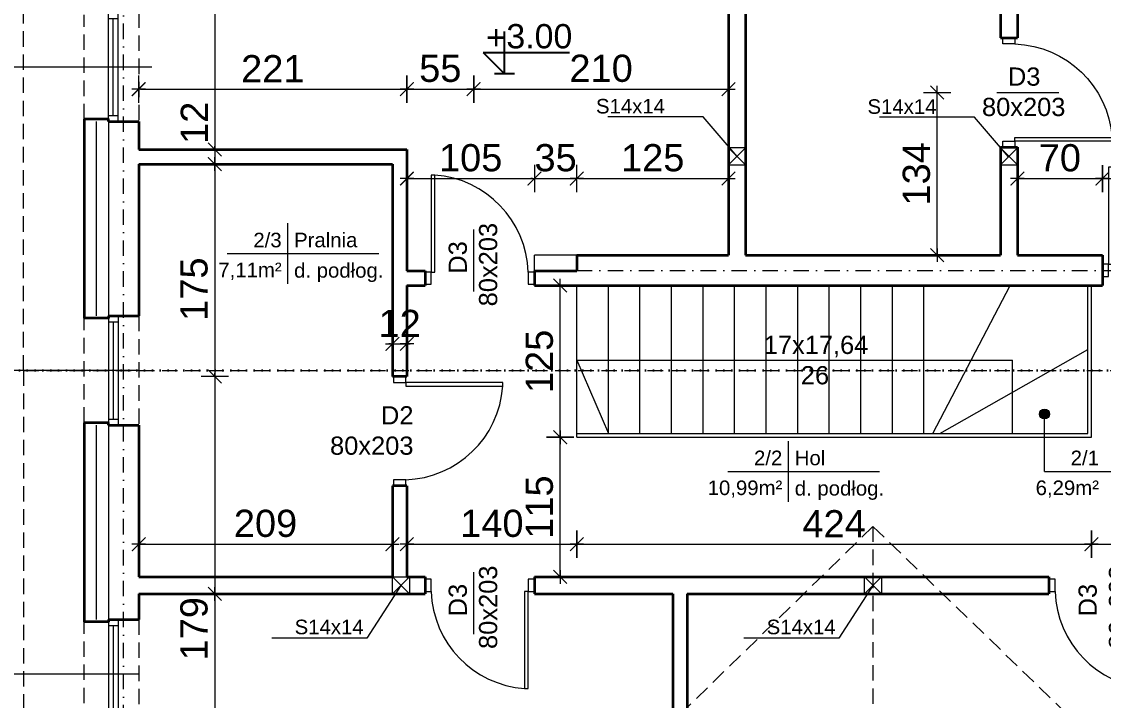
# Model space of a CAD drawing. Header units: millimetres. Extents: x -2481 to 45049, y -11067 to 11055.
# Drawn here: x -1929 to -1038, y 325 to 884 of the extents above; entities that cross this region are included whole.
import ezdxf

# ---------------------------------------------------------------- set-up
doc = ezdxf.new("R2010")
doc.units = ezdxf.units.MM
for name, pattern in [('DASHDOT', [25.4, 12.7, -6.35, 0, -6.35]), ('DASHED', [19.05, 12.7, -6.35]), ('DOT', [6.35, 0, -6.35])]:
    doc.linetypes.add(name, pattern=pattern)
for name, color, linetype, lineweight in [('A-murowane', 3, 'Continuous', 35), ('A-osie', 7, 'DASHDOT', 5), ('A-p.widokowa', 6, 'Continuous', 15), ('A-pod', 6, 'DASHED', 15), ('A-schody', 2, 'Continuous', 5), ('A-stolarka', 1, 'Continuous', 5), ('A-w.ocieplenie', 4, 'BATTING', 5), ('A-wykończenie', 4, 'Continuous', 5), ('A17_OPIS_WARSTW', 22, 'Continuous', 9), ('B-linia przekrojowa', 255, 'DOT', 30), ('B-opis', 7, 'Continuous', 0)]:
    doc.layers.add(name, color=color, linetype=linetype, lineweight=lineweight)
doc.styles.get("Standard").update_dxf_attribs({"font": 'arial.ttf'})
doc.linetypes.add('BATTING', pattern='A,0.00254,-2.54,[134,ltypeshp.shx,S=2.54,R=0,X=-2.54,Y=0],-5.08,[134,ltypeshp.shx,S=2.54,R=180,X=2.54,Y=0],-2.54', length=10.16254)
doc.dimstyles.new('PM-100', dxfattribs={"dimscale": 2.8, "dimtxt": 8, "dimasz": 0.5, "dimexe": 0, "dimexo": 0, "dimgap": 2, "dimtad": 1, "dimdec": 1, "dimrnd": 0.1, "dimzin": 13, "dimdsep": 46, "dimtxsty": 'Standard', "dimblk": 'Q', "dimcen": 0, "dimse1": 1, "dimse2": 1, "dimclrd": 256, "dimclre": 251, "dimclrt": 41, "dimadec": 1, "dimazin": 0, "dimtfac": 1, "dimtdec": 1, "dimtix": 1, "dimtmove": 1, "dimatfit": 0, "dimldrblk": 'NONE', "dimfxl": 1, "dimtolj": 1, "dimtzin": 13, "dimlwd": -1, "dimlwe": 0, "dimarcsym": 0})

# ---------------------------------------------------------------- blocks, each defined once
blk = doc.blocks.new('A$C4D3D61A9')
at = {"layer": 'A-stolarka'}
for points in [[(5, 5), (8, 5), (8, 85), (5, 85)], [(0, -5), (5, -5), (5, 5), (0, 5)], [(85, -5), (90, -5), (90, 5), (85, 5)]]:
    blk.add_lwpolyline(points, close=True, dxfattribs=at)
blk.add_arc((2.05, 2.22), 82.99, 1.91956, 85.89105, dxfattribs=at)
blk = doc.blocks.new('A$C386A056A')
at = {"layer": 'A-stolarka'}
for p, q in [((-25, 0), (-25, -90)), ((-17, 0), (-17, -90)), ((-25, -5), (-17, -5)), ((-21, -5), (-21, -85)), ((-25, -85), (-17, -85))]:
    blk.add_line(p, q, dxfattribs=at)
blk = doc.blocks.new('Q')
for p, q in [((0, 8), (0, -8)), ((-4, 0), (4, 0))]:
    blk.add_line(p, q)
at = {"const_width": 0.7}
blk.add_lwpolyline([(4, 4), (-4, -4)], dxfattribs=at)
blk = doc.blocks.new('*D87')
at = {"layer": 'A17_OPIS_WARSTW', "transparency": 16777216}
blk.add_line((-1770.15, 765.28), (-1770.15, 593.08), dxfattribs=at)
at = {"layer": 'Defpoints', "color": 0, "transparency": 16777216}
for p in [(-1623.85, 766.68), (-1770.15, 591.68), (-1623.85, 591.68)]:
    blk.add_point(p, dxfattribs=at)
at = {"layer": 'A17_OPIS_WARSTW', "transparency": 16777216, "xscale": 1.4, "yscale": 1.4, "zscale": 1.4}
for p, rotation in [((-1770.15, 766.68), 90), ((-1770.15, 591.68), 270)]:
    blk.add_blockref('Q', p, dxfattribs=dict(at, rotation=rotation))
at = {"layer": 'A17_OPIS_WARSTW', "color": 41, "transparency": 16777216, "insert": (-1787.18, 663.71), "char_height": 22.4, "attachment_point": 5, "rotation": 90}
blk.add_mtext('\\A1;175', dxfattribs=at)
blk = doc.blocks.new('_None')
blk = doc.blocks.new('*D117')
at = {"layer": 'A17_OPIS_WARSTW', "transparency": 16777216}
for p, q in [((-1770.15, 593.08), (-1770.15, 594.48)), ((-1770.15, 591.68), (-1770.15, 412.68)), ((-1770.15, 411.28), (-1770.15, 409.88))]:
    blk.add_line(p, q, dxfattribs=at)
at = {"layer": 'Defpoints', "color": 0, "transparency": 16777216}
for p in [(-1623.85, 591.68), (-1770.15, 412.68), (-1596.85, 412.68)]:
    blk.add_point(p, dxfattribs=at)
at = {"layer": 'A17_OPIS_WARSTW', "transparency": 16777216, "xscale": 1.4, "yscale": 1.4, "zscale": 1.4}
for p, rotation in [((-1770.15, 591.68), 270), ((-1770.15, 412.68), 90)]:
    blk.add_blockref('Q', p, dxfattribs=dict(at, rotation=rotation))
at = {"layer": 'A17_OPIS_WARSTW', "color": 41, "transparency": 16777216, "insert": (-1787.18, 383.96), "char_height": 22.4, "attachment_point": 5, "rotation": 90}
blk.add_mtext('\\A1;179', dxfattribs=at)
blk = doc.blocks.new('*D122')
at = {"layer": 'A17_OPIS_WARSTW', "transparency": 16777216}
blk.add_line((-1831.45, 828.45), (-1613.25, 828.45), dxfattribs=at)
at = {"layer": 'Defpoints', "color": 0, "transparency": 16777216}
for p in [(-1611.85, 828.45), (-1832.85, 778.68), (-1611.85, 778.68)]:
    blk.add_point(p, dxfattribs=at)
at = {"layer": 'A17_OPIS_WARSTW', "transparency": 16777216, "xscale": 1.4, "yscale": 1.4, "zscale": 1.4, "rotation": 180}
blk.add_blockref('Q', (-1832.85, 828.45), dxfattribs=at)
at = {"layer": 'A17_OPIS_WARSTW', "transparency": 16777216, "xscale": 1.4, "yscale": 1.4, "zscale": 1.4}
blk.add_blockref('Q', (-1611.85, 828.45), dxfattribs=at)
at = {"layer": 'A17_OPIS_WARSTW', "color": 41, "transparency": 16777216, "insert": (-1722.35, 845.29), "char_height": 22.4, "attachment_point": 5}
blk.add_mtext('\\A1;221', dxfattribs=at)
blk = doc.blocks.new('A$C7E556D42')
at = {"layer": 'B-linia przekrojowa'}
blk.add_line((-2027.47, -800), (-272.53, -800), dxfattribs=at)
blk = doc.blocks.new('A$C0FE335D2')
at = {"layer": 'A-p.widokowa'}
for p, q in [((0, 0), (14, -14)), ((0, -14), (14, 0))]:
    blk.add_line(p, q, dxfattribs=at)
blk.add_lwpolyline([(0, 0), (14, 0), (14, -14), (0, -14), (0, 0)], dxfattribs=at)
blk = doc.blocks.new('*D131')
at = {"layer": 'A17_OPIS_WARSTW', "transparency": 16777216}
blk.add_line((-1770.15, 411.28), (-1770.15, 93.08), dxfattribs=at)
at = {"layer": 'Defpoints', "color": 0, "transparency": 16777216}
for p in [(-1596.85, 412.68), (-1832.85, 91.68), (-1770.15, 91.68)]:
    blk.add_point(p, dxfattribs=at)
at = {"layer": 'A17_OPIS_WARSTW', "transparency": 16777216, "xscale": 1.4, "yscale": 1.4, "zscale": 1.4}
for p, rotation in [((-1770.15, 412.68), 90), ((-1770.15, 91.68), 270)]:
    blk.add_blockref('Q', p, dxfattribs=dict(at, rotation=rotation))
at = {"layer": 'A17_OPIS_WARSTW', "color": 41, "transparency": 16777216, "insert": (-1787.19, 252.18), "char_height": 22.4, "attachment_point": 5, "rotation": 90}
blk.add_mtext('\\A1;321', dxfattribs=at)
blk = doc.blocks.new('*D164')
at = {"layer": 'A17_OPIS_WARSTW', "transparency": 16777216}
blk.add_line((-2299.16, 303.08), (-2299.16, 390.28), dxfattribs=at)
at = {"layer": 'Defpoints', "color": 0, "transparency": 16777216}
for p in [(-2299.16, 391.68), (-1849.85, 391.68), (-1845.35, 301.68)]:
    blk.add_point(p, dxfattribs=at)
at = {"layer": 'A17_OPIS_WARSTW', "transparency": 16777216, "xscale": 1.4, "yscale": 1.4, "zscale": 1.4}
for p, rotation in [((-2299.16, 391.68), 90), ((-2299.16, 301.68), 270)]:
    blk.add_blockref('Q', p, dxfattribs=dict(at, rotation=rotation))
at = {"layer": 'A17_OPIS_WARSTW', "color": 41, "transparency": 16777216, "insert": (-2316.2, 346.68), "char_height": 22.4, "attachment_point": 5, "rotation": 90}
blk.add_mtext('\\A1;90', dxfattribs=at)
blk = doc.blocks.new('*D195')
at = {"layer": 'A17_OPIS_WARSTW', "transparency": 16777216}
blk.add_line((-2299.16, 393.08), (-2299.16, 550.28), dxfattribs=at)
at = {"layer": 'Defpoints', "color": 0, "transparency": 16777216}
for p in [(-2299.16, 551.68), (-1849.85, 551.68), (-1849.85, 391.68)]:
    blk.add_point(p, dxfattribs=at)
at = {"layer": 'A17_OPIS_WARSTW', "transparency": 16777216, "xscale": 1.4, "yscale": 1.4, "zscale": 1.4}
for p, rotation in [((-2299.16, 551.68), 90), ((-2299.16, 391.68), 270)]:
    blk.add_blockref('Q', p, dxfattribs=dict(at, rotation=rotation))
at = {"layer": 'A17_OPIS_WARSTW', "color": 41, "transparency": 16777216, "insert": (-2316.2, 471.68), "char_height": 22.4, "attachment_point": 5, "rotation": 90}
blk.add_mtext('\\A1;160', dxfattribs=at)
blk = doc.blocks.new('*D197')
at = {"layer": 'A17_OPIS_WARSTW', "transparency": 16777216}
blk.add_line((-2449.16, 48.08), (-2449.16, 1145.28), dxfattribs=at)
at = {"layer": 'Defpoints', "color": 0, "transparency": 16777216}
for p in [(-2449.16, 1146.68), (-1878.34, 1146.68), (-1877.85, 46.68)]:
    blk.add_point(p, dxfattribs=at)
at = {"layer": 'A17_OPIS_WARSTW', "transparency": 16777216, "xscale": 1.4, "yscale": 1.4, "zscale": 1.4}
for p, rotation in [((-2449.16, 1146.68), 90), ((-2449.16, 46.68), 270)]:
    blk.add_blockref('Q', p, dxfattribs=dict(at, rotation=rotation))
at = {"layer": 'A17_OPIS_WARSTW', "color": 41, "transparency": 16777216, "insert": (-2466.2, 596.68), "char_height": 22.4, "attachment_point": 5, "rotation": 90}
blk.add_mtext('\\A1;1100', dxfattribs=at)
blk = doc.blocks.new('*D201')
at = {"layer": 'A17_OPIS_WARSTW', "transparency": 16777216}
blk.add_line((-2299.16, 553.08), (-2299.16, 640.28), dxfattribs=at)
at = {"layer": 'Defpoints', "color": 0, "transparency": 16777216}
for p in [(-2299.16, 641.68), (-1845.35, 641.68), (-1849.85, 551.68)]:
    blk.add_point(p, dxfattribs=at)
at = {"layer": 'A17_OPIS_WARSTW', "transparency": 16777216, "xscale": 1.4, "yscale": 1.4, "zscale": 1.4}
for p, rotation in [((-2299.16, 641.68), 90), ((-2299.16, 551.68), 270)]:
    blk.add_blockref('Q', p, dxfattribs=dict(at, rotation=rotation))
at = {"layer": 'A17_OPIS_WARSTW', "color": 41, "transparency": 16777216, "insert": (-2316.2, 596.68), "char_height": 22.4, "attachment_point": 5, "rotation": 90}
blk.add_mtext('\\A1;90', dxfattribs=at)
blk = doc.blocks.new('*D203')
at = {"layer": 'A17_OPIS_WARSTW', "transparency": 16777216}
blk.add_line((-2299.16, 803.08), (-2299.16, 890.28), dxfattribs=at)
at = {"layer": 'Defpoints', "color": 0, "transparency": 16777216}
for p in [(-2299.16, 891.68), (-1845.35, 891.68), (-1845.35, 801.68)]:
    blk.add_point(p, dxfattribs=at)
at = {"layer": 'A17_OPIS_WARSTW', "transparency": 16777216, "xscale": 1.4, "yscale": 1.4, "zscale": 1.4}
for p, rotation in [((-2299.16, 891.68), 90), ((-2299.16, 801.68), 270)]:
    blk.add_blockref('Q', p, dxfattribs=dict(at, rotation=rotation))
at = {"layer": 'A17_OPIS_WARSTW', "color": 41, "transparency": 16777216, "insert": (-2316.2, 846.68), "char_height": 22.4, "attachment_point": 5, "rotation": 90}
blk.add_mtext('\\A1;90', dxfattribs=at)
blk = doc.blocks.new('*D206')
at = {"layer": 'A17_OPIS_WARSTW', "transparency": 16777216}
blk.add_line((-2349.16, 80.58), (-2349.16, 1112.78), dxfattribs=at)
at = {"layer": 'Defpoints', "color": 0, "transparency": 16777216}
for p in [(-2349.16, 1114.18), (-1845.35, 1114.18), (-1845.35, 79.18)]:
    blk.add_point(p, dxfattribs=at)
at = {"layer": 'A17_OPIS_WARSTW', "transparency": 16777216, "xscale": 1.4, "yscale": 1.4, "zscale": 1.4}
for p, rotation in [((-2349.16, 1114.18), 90), ((-2349.16, 79.18), 270)]:
    blk.add_blockref('Q', p, dxfattribs=dict(at, rotation=rotation))
at = {"layer": 'A17_OPIS_WARSTW', "color": 41, "transparency": 16777216, "insert": (-2366.21, 596.68), "char_height": 22.4, "attachment_point": 5, "rotation": 90}
blk.add_mtext('\\A1;1035', dxfattribs=at)
blk = doc.blocks.new('*D212')
at = {"layer": 'A17_OPIS_WARSTW', "transparency": 16777216}
blk.add_line((-2399.16, 93.08), (-2399.16, 1100.28), dxfattribs=at)
at = {"layer": 'Defpoints', "color": 0, "transparency": 16777216}
for p in [(-2399.16, 1101.68), (-1832.85, 1101.68), (-1832.85, 91.68)]:
    blk.add_point(p, dxfattribs=at)
at = {"layer": 'A17_OPIS_WARSTW', "transparency": 16777216, "xscale": 1.4, "yscale": 1.4, "zscale": 1.4}
for p, rotation in [((-2399.16, 1101.68), 90), ((-2399.16, 91.68), 270)]:
    blk.add_blockref('Q', p, dxfattribs=dict(at, rotation=rotation))
at = {"layer": 'A17_OPIS_WARSTW', "color": 41, "transparency": 16777216, "insert": (-2416.2, 596.68), "char_height": 22.4, "attachment_point": 5, "rotation": 90}
blk.add_mtext('\\A1;1010', dxfattribs=at)
blk = doc.blocks.new('*D64')
at = {"layer": 'A17_OPIS_WARSTW', "transparency": 16777216}
for p, q in [((-1508.25, 754.77), (-1509.65, 754.77)), ((-1506.85, 754.77), (-1471.85, 754.77)), ((-1470.45, 754.77), (-1469.05, 754.77))]:
    blk.add_line(p, q, dxfattribs=at)
at = {"layer": 'Defpoints', "color": 0, "transparency": 16777216}
for p in [(-1471.85, 754.77), (-1506.85, 725.99), (-1471.85, 725.99)]:
    blk.add_point(p, dxfattribs=at)
at = {"layer": 'A17_OPIS_WARSTW', "transparency": 16777216, "xscale": 1.4, "yscale": 1.4, "zscale": 1.4}
blk.add_blockref('Q', (-1506.85, 754.77), dxfattribs=at)
at = {"layer": 'A17_OPIS_WARSTW', "transparency": 16777216, "xscale": 1.4, "yscale": 1.4, "zscale": 1.4, "rotation": 180}
blk.add_blockref('Q', (-1471.85, 754.77), dxfattribs=at)
at = {"layer": 'A17_OPIS_WARSTW', "color": 41, "transparency": 16777216, "insert": (-1489.35, 771.82), "char_height": 22.4, "attachment_point": 5}
blk.add_mtext('\\A1;35', dxfattribs=at)
blk = doc.blocks.new('*D225')
at = {"layer": 'A17_OPIS_WARSTW', "transparency": 16777216}
blk.add_line((-1770.15, 1100.28), (-1770.15, 780.08), dxfattribs=at)
at = {"layer": 'Defpoints', "color": 0, "transparency": 16777216}
for p in [(-1832.85, 1101.68), (-1832.85, 778.68), (-1770.15, 778.68)]:
    blk.add_point(p, dxfattribs=at)
at = {"layer": 'A17_OPIS_WARSTW', "transparency": 16777216, "xscale": 1.4, "yscale": 1.4, "zscale": 1.4}
for p, rotation in [((-1770.15, 1101.68), 90), ((-1770.15, 778.68), 270)]:
    blk.add_blockref('Q', p, dxfattribs=dict(at, rotation=rotation))
at = {"layer": 'A17_OPIS_WARSTW', "color": 41, "transparency": 16777216, "insert": (-1787.19, 940.18), "char_height": 22.4, "attachment_point": 5, "rotation": 90}
blk.add_mtext('\\A1;323', dxfattribs=at)
blk = doc.blocks.new('*D226')
at = {"layer": 'A17_OPIS_WARSTW', "transparency": 16777216}
blk.add_line((-1610.45, 453.61), (-1473.25, 453.61), dxfattribs=at)
at = {"layer": 'Defpoints', "color": 0, "transparency": 16777216}
for p in [(-1471.85, 541.68), (-1471.85, 453.61), (-1611.85, 426.68)]:
    blk.add_point(p, dxfattribs=at)
at = {"layer": 'A17_OPIS_WARSTW', "transparency": 16777216, "xscale": 1.4, "yscale": 1.4, "zscale": 1.4, "rotation": 180}
blk.add_blockref('Q', (-1611.85, 453.61), dxfattribs=at)
at = {"layer": 'A17_OPIS_WARSTW', "transparency": 16777216, "xscale": 1.4, "yscale": 1.4, "zscale": 1.4}
blk.add_blockref('Q', (-1471.85, 453.61), dxfattribs=at)
at = {"layer": 'A17_OPIS_WARSTW', "color": 41, "transparency": 16777216, "insert": (-1541.85, 470.65), "char_height": 22.4, "attachment_point": 5}
blk.add_mtext('\\A1;140', dxfattribs=at)
blk = doc.blocks.new('*D228')
at = {"layer": 'A17_OPIS_WARSTW', "transparency": 16777216}
blk.add_line((-1555.45, 828.45), (-1348.25, 828.45), dxfattribs=at)
at = {"layer": 'Defpoints', "color": 0, "transparency": 16777216}
for p in [(-1346.85, 828.45), (-1346.85, 691.68), (-1556.85, 661.81)]:
    blk.add_point(p, dxfattribs=at)
at = {"layer": 'A17_OPIS_WARSTW', "transparency": 16777216, "xscale": 1.4, "yscale": 1.4, "zscale": 1.4, "rotation": 180}
blk.add_blockref('Q', (-1556.85, 828.45), dxfattribs=at)
at = {"layer": 'A17_OPIS_WARSTW', "transparency": 16777216, "xscale": 1.4, "yscale": 1.4, "zscale": 1.4}
blk.add_blockref('Q', (-1346.85, 828.45), dxfattribs=at)
at = {"layer": 'A17_OPIS_WARSTW', "color": 41, "transparency": 16777216, "insert": (-1451.85, 845.48), "char_height": 22.4, "attachment_point": 5}
blk.add_mtext('\\A1;210', dxfattribs=at)
blk = doc.blocks.new('*D230')
at = {"layer": 'A17_OPIS_WARSTW', "transparency": 16777216}
blk.add_line((-1610.45, 828.45), (-1558.25, 828.45), dxfattribs=at)
at = {"layer": 'Defpoints', "color": 0, "transparency": 16777216}
for p in [(-1556.85, 828.45), (-1611.85, 778.68), (-1556.85, 661.81)]:
    blk.add_point(p, dxfattribs=at)
at = {"layer": 'A17_OPIS_WARSTW', "transparency": 16777216, "xscale": 1.4, "yscale": 1.4, "zscale": 1.4, "rotation": 180}
blk.add_blockref('Q', (-1611.85, 828.45), dxfattribs=at)
at = {"layer": 'A17_OPIS_WARSTW', "transparency": 16777216, "xscale": 1.4, "yscale": 1.4, "zscale": 1.4}
blk.add_blockref('Q', (-1556.85, 828.45), dxfattribs=at)
at = {"layer": 'A17_OPIS_WARSTW', "color": 41, "transparency": 16777216, "insert": (-1584.35, 845.44), "char_height": 22.4, "attachment_point": 5}
blk.add_mtext('\\A1;55', dxfattribs=at)
blk = doc.blocks.new('*D229')
at = {"layer": 'A17_OPIS_WARSTW', "transparency": 16777216}
blk.add_line((-1831.45, 453.61), (-1625.25, 453.61), dxfattribs=at)
at = {"layer": 'Defpoints', "color": 0, "transparency": 16777216}
for p in [(-1623.85, 591.68), (-1623.85, 453.61), (-1832.85, 426.68)]:
    blk.add_point(p, dxfattribs=at)
at = {"layer": 'A17_OPIS_WARSTW', "transparency": 16777216, "xscale": 1.4, "yscale": 1.4, "zscale": 1.4, "rotation": 180}
blk.add_blockref('Q', (-1832.85, 453.61), dxfattribs=at)
at = {"layer": 'A17_OPIS_WARSTW', "transparency": 16777216, "xscale": 1.4, "yscale": 1.4, "zscale": 1.4}
blk.add_blockref('Q', (-1623.85, 453.61), dxfattribs=at)
at = {"layer": 'A17_OPIS_WARSTW', "color": 41, "transparency": 16777216, "insert": (-1728.35, 470.65), "char_height": 22.4, "attachment_point": 5}
blk.add_mtext('\\A1;209', dxfattribs=at)
blk = doc.blocks.new('*D65')
at = {"layer": 'A17_OPIS_WARSTW', "transparency": 16777216}
blk.add_line((-1470.45, 754.77), (-1348.25, 754.77), dxfattribs=at)
at = {"layer": 'Defpoints', "color": 0, "transparency": 16777216}
for p in [(-1346.85, 754.77), (-1471.85, 725.99), (-1346.85, 725.99)]:
    blk.add_point(p, dxfattribs=at)
at = {"layer": 'A17_OPIS_WARSTW', "transparency": 16777216, "xscale": 1.4, "yscale": 1.4, "zscale": 1.4, "rotation": 180}
blk.add_blockref('Q', (-1471.85, 754.77), dxfattribs=at)
at = {"layer": 'A17_OPIS_WARSTW', "transparency": 16777216, "xscale": 1.4, "yscale": 1.4, "zscale": 1.4}
blk.add_blockref('Q', (-1346.85, 754.77), dxfattribs=at)
at = {"layer": 'A17_OPIS_WARSTW', "color": 41, "transparency": 16777216, "insert": (-1409.35, 771.81), "char_height": 22.4, "attachment_point": 5}
blk.add_mtext('\\A1;125', dxfattribs=at)
blk = doc.blocks.new('*D231')
at = {"layer": 'A17_OPIS_WARSTW', "transparency": 16777216}
for p, q in [((-1625.25, 618.61), (-1626.65, 618.61)), ((-1623.85, 618.61), (-1611.85, 618.61)), ((-1610.45, 618.61), (-1609.05, 618.61))]:
    blk.add_line(p, q, dxfattribs=at)
at = {"layer": 'Defpoints', "color": 0, "transparency": 16777216}
for p in [(-1611.85, 618.61), (-1623.85, 591.68), (-1611.85, 426.68)]:
    blk.add_point(p, dxfattribs=at)
at = {"layer": 'A17_OPIS_WARSTW', "transparency": 16777216, "xscale": 1.4, "yscale": 1.4, "zscale": 1.4}
blk.add_blockref('Q', (-1623.85, 618.61), dxfattribs=at)
at = {"layer": 'A17_OPIS_WARSTW', "transparency": 16777216, "xscale": 1.4, "yscale": 1.4, "zscale": 1.4, "rotation": 180}
blk.add_blockref('Q', (-1611.85, 618.61), dxfattribs=at)
at = {"layer": 'A17_OPIS_WARSTW', "color": 41, "transparency": 16777216, "insert": (-1617.85, 635.46), "char_height": 22.4, "attachment_point": 5}
blk.add_mtext('\\A1;12', dxfattribs=at)
blk = doc.blocks.new('*D66')
at = {"layer": 'A17_OPIS_WARSTW', "transparency": 16777216}
blk.add_line((-1610.45, 754.77), (-1508.25, 754.77), dxfattribs=at)
at = {"layer": 'Defpoints', "color": 0, "transparency": 16777216}
for p in [(-1506.85, 754.77), (-1611.85, 712.99), (-1506.85, 711.99)]:
    blk.add_point(p, dxfattribs=at)
at = {"layer": 'A17_OPIS_WARSTW', "transparency": 16777216, "xscale": 1.4, "yscale": 1.4, "zscale": 1.4, "rotation": 180}
blk.add_blockref('Q', (-1611.85, 754.77), dxfattribs=at)
at = {"layer": 'A17_OPIS_WARSTW', "transparency": 16777216, "xscale": 1.4, "yscale": 1.4, "zscale": 1.4}
blk.add_blockref('Q', (-1506.85, 754.77), dxfattribs=at)
at = {"layer": 'A17_OPIS_WARSTW', "color": 41, "transparency": 16777216, "insert": (-1559.35, 771.81), "char_height": 22.4, "attachment_point": 5}
blk.add_mtext('\\A1;105', dxfattribs=at)
blk = doc.blocks.new('*D232')
at = {"layer": 'A17_OPIS_WARSTW', "transparency": 16777216}
for p, q in [((-1770.15, 780.08), (-1770.15, 781.48)), ((-1770.15, 778.68), (-1770.15, 766.68)), ((-1770.15, 765.28), (-1770.15, 763.88))]:
    blk.add_line(p, q, dxfattribs=at)
at = {"layer": 'Defpoints', "color": 0, "transparency": 16777216}
for p in [(-1832.85, 778.68), (-1770.15, 766.68), (-1623.85, 766.68)]:
    blk.add_point(p, dxfattribs=at)
at = {"layer": 'A17_OPIS_WARSTW', "transparency": 16777216, "xscale": 1.4, "yscale": 1.4, "zscale": 1.4}
for p, rotation in [((-1770.15, 778.68), 270), ((-1770.15, 766.68), 90)]:
    blk.add_blockref('Q', p, dxfattribs=dict(at, rotation=rotation))
at = {"layer": 'A17_OPIS_WARSTW', "color": 41, "transparency": 16777216, "insert": (-1786.99, 800.72), "char_height": 22.4, "attachment_point": 5, "rotation": 90}
blk.add_mtext('\\A1;12', dxfattribs=at)
blk = doc.blocks.new('*D233')
at = {"layer": 'A17_OPIS_WARSTW', "transparency": 16777216}
blk.add_line((-1470.45, 453.61), (-1049.25, 453.61), dxfattribs=at)
at = {"layer": 'Defpoints', "color": 0, "transparency": 16777216}
for p in [(-1471.85, 541.68), (-1047.85, 541.68), (-1047.85, 453.61)]:
    blk.add_point(p, dxfattribs=at)
at = {"layer": 'A17_OPIS_WARSTW', "transparency": 16777216, "xscale": 1.4, "yscale": 1.4, "zscale": 1.4, "rotation": 180}
blk.add_blockref('Q', (-1471.85, 453.61), dxfattribs=at)
at = {"layer": 'A17_OPIS_WARSTW', "transparency": 16777216, "xscale": 1.4, "yscale": 1.4, "zscale": 1.4}
blk.add_blockref('Q', (-1047.85, 453.61), dxfattribs=at)
at = {"layer": 'A17_OPIS_WARSTW', "color": 41, "transparency": 16777216, "insert": (-1259.85, 470.46), "char_height": 22.4, "attachment_point": 5}
blk.add_mtext('\\A1;424', dxfattribs=at)
blk = doc.blocks.new('*D235')
at = {"layer": 'A17_OPIS_WARSTW', "transparency": 16777216}
blk.add_line((-1107.45, 754.73), (-1040.25, 754.73), dxfattribs=at)
at = {"layer": 'Defpoints', "color": 0, "transparency": 16777216}
for p in [(-1038.85, 754.73), (-1108.85, 691.68), (-1038.85, 691.68)]:
    blk.add_point(p, dxfattribs=at)
at = {"layer": 'A17_OPIS_WARSTW', "transparency": 16777216, "xscale": 1.4, "yscale": 1.4, "zscale": 1.4, "rotation": 180}
blk.add_blockref('Q', (-1108.85, 754.73), dxfattribs=at)
at = {"layer": 'A17_OPIS_WARSTW', "transparency": 16777216, "xscale": 1.4, "yscale": 1.4, "zscale": 1.4}
blk.add_blockref('Q', (-1038.85, 754.73), dxfattribs=at)
at = {"layer": 'A17_OPIS_WARSTW', "color": 41, "transparency": 16777216, "insert": (-1073.85, 771.76), "char_height": 22.4, "attachment_point": 5}
blk.add_mtext('\\A1;70', dxfattribs=at)
blk = doc.blocks.new('*D234')
at = {"layer": 'A17_OPIS_WARSTW', "transparency": 16777216}
blk.add_line((-1037.45, 754.73), (-950.25, 754.73), dxfattribs=at)
at = {"layer": 'Defpoints', "color": 0, "transparency": 16777216}
for p in [(-948.85, 754.73), (-1038.85, 691.68), (-948.85, 691.68)]:
    blk.add_point(p, dxfattribs=at)
at = {"layer": 'A17_OPIS_WARSTW', "transparency": 16777216, "xscale": 1.4, "yscale": 1.4, "zscale": 1.4, "rotation": 180}
blk.add_blockref('Q', (-1038.85, 754.73), dxfattribs=at)
at = {"layer": 'A17_OPIS_WARSTW', "transparency": 16777216, "xscale": 1.4, "yscale": 1.4, "zscale": 1.4}
blk.add_blockref('Q', (-948.85, 754.73), dxfattribs=at)
at = {"layer": 'A17_OPIS_WARSTW', "color": 41, "transparency": 16777216, "insert": (-993.85, 771.76), "char_height": 22.4, "attachment_point": 5}
blk.add_mtext('\\A1;90', dxfattribs=at)
blk = doc.blocks.new('*D236')
at = {"layer": 'A17_OPIS_WARSTW', "transparency": 16777216}
blk.add_line((-1046.45, 453.61), (-934.25, 453.61), dxfattribs=at)
at = {"layer": 'Defpoints', "color": 0, "transparency": 16777216}
for p in [(-1047.85, 541.68), (-932.85, 453.61), (-932.85, 426.68)]:
    blk.add_point(p, dxfattribs=at)
at = {"layer": 'A17_OPIS_WARSTW', "transparency": 16777216, "xscale": 1.4, "yscale": 1.4, "zscale": 1.4, "rotation": 180}
blk.add_blockref('Q', (-1047.85, 453.61), dxfattribs=at)
at = {"layer": 'A17_OPIS_WARSTW', "transparency": 16777216, "xscale": 1.4, "yscale": 1.4, "zscale": 1.4}
blk.add_blockref('Q', (-932.85, 453.61), dxfattribs=at)
at = {"layer": 'A17_OPIS_WARSTW', "color": 41, "transparency": 16777216, "insert": (-990.35, 470.65), "char_height": 22.4, "attachment_point": 5}
blk.add_mtext('\\A1;115', dxfattribs=at)
blk = doc.blocks.new('*D237')
at = {"layer": 'A17_OPIS_WARSTW', "transparency": 16777216}
blk.add_line((-1174.92, 693.08), (-1174.92, 824.28), dxfattribs=at)
at = {"layer": 'Defpoints', "color": 0, "transparency": 16777216}
for p in [(-1174.92, 825.68), (-1125.72, 825.68), (-1122.85, 691.68)]:
    blk.add_point(p, dxfattribs=at)
at = {"layer": 'A17_OPIS_WARSTW', "transparency": 16777216, "xscale": 1.4, "yscale": 1.4, "zscale": 1.4}
for p, rotation in [((-1174.92, 825.68), 90), ((-1174.92, 691.68), 270)]:
    blk.add_blockref('Q', p, dxfattribs=dict(at, rotation=rotation))
at = {"layer": 'A17_OPIS_WARSTW', "color": 41, "transparency": 16777216, "insert": (-1191.97, 758.68), "char_height": 22.4, "attachment_point": 5, "rotation": 90}
blk.add_mtext('\\A1;134', dxfattribs=at)
blk = doc.blocks.new('*D238')
at = {"layer": 'A17_OPIS_WARSTW', "transparency": 16777216}
for p, q in [((-1394.25, 212.62), (-1395.65, 212.62)), ((-1392.85, 212.62), (-1380.85, 212.62)), ((-1392.85, 212.62), (-1380.85, 212.62)), ((-1330.52, 212.62), (-1380.85, 212.62)), ((-1379.45, 212.62), (-1378.05, 212.62))]:
    blk.add_line(p, q, dxfattribs=at)
at = {"layer": 'Defpoints', "color": 0, "transparency": 16777216}
for p in [(-1380.85, 412.68), (-1380.85, 212.62), (-1392.85, 76.96)]:
    blk.add_point(p, dxfattribs=at)
at = {"layer": 'A17_OPIS_WARSTW', "transparency": 16777216, "xscale": 1.4, "yscale": 1.4, "zscale": 1.4}
blk.add_blockref('Q', (-1392.85, 212.62), dxfattribs=at)
at = {"layer": 'A17_OPIS_WARSTW', "transparency": 16777216, "xscale": 1.4, "yscale": 1.4, "zscale": 1.4, "rotation": 180}
blk.add_blockref('Q', (-1380.85, 212.62), dxfattribs=at)
at = {"layer": 'A17_OPIS_WARSTW', "color": 41, "transparency": 16777216, "insert": (-1350.99, 229.46), "char_height": 22.4, "attachment_point": 5}
blk.add_mtext('\\A1;12', dxfattribs=at)
blk = doc.blocks.new('*D240')
at = {"layer": 'A17_OPIS_WARSTW', "transparency": 16777216}
blk.add_line((-1379.45, 212.62), (-934.25, 212.62), dxfattribs=at)
at = {"layer": 'Defpoints', "color": 0, "transparency": 16777216}
for p in [(-1380.85, 412.68), (-932.85, 412.68), (-932.85, 212.62)]:
    blk.add_point(p, dxfattribs=at)
at = {"layer": 'A17_OPIS_WARSTW', "transparency": 16777216, "xscale": 1.4, "yscale": 1.4, "zscale": 1.4, "rotation": 180}
blk.add_blockref('Q', (-1380.85, 212.62), dxfattribs=at)
at = {"layer": 'A17_OPIS_WARSTW', "transparency": 16777216, "xscale": 1.4, "yscale": 1.4, "zscale": 1.4}
blk.add_blockref('Q', (-932.85, 212.62), dxfattribs=at)
at = {"layer": 'A17_OPIS_WARSTW', "color": 41, "transparency": 16777216, "insert": (-1156.85, 229.66), "char_height": 22.4, "attachment_point": 5}
blk.add_mtext('\\A1;448', dxfattribs=at)
blk = doc.blocks.new('*D68')
at = {"layer": 'A17_OPIS_WARSTW', "transparency": 16777216}
blk.add_line((-1485.58, 428.08), (-1485.58, 540.28), dxfattribs=at)
at = {"layer": 'Defpoints', "color": 0, "transparency": 16777216}
for p in [(-1485.58, 541.68), (-1456.7, 541.68), (-1491.7, 426.68)]:
    blk.add_point(p, dxfattribs=at)
at = {"layer": 'A17_OPIS_WARSTW', "transparency": 16777216, "xscale": 1.4, "yscale": 1.4, "zscale": 1.4}
for p, rotation in [((-1485.58, 541.68), 90), ((-1485.58, 426.68), 270)]:
    blk.add_blockref('Q', p, dxfattribs=dict(at, rotation=rotation))
at = {"layer": 'A17_OPIS_WARSTW', "color": 41, "transparency": 16777216, "insert": (-1502.62, 484.18), "char_height": 22.4, "attachment_point": 5, "rotation": 90}
blk.add_mtext('\\A1;115', dxfattribs=at)
blk = doc.blocks.new('*D69')
at = {"layer": 'A17_OPIS_WARSTW', "transparency": 16777216}
blk.add_line((-1485.58, 543.08), (-1485.58, 665.28), dxfattribs=at)
at = {"layer": 'Defpoints', "color": 0, "transparency": 16777216}
for p in [(-1485.58, 666.68), (-1456.7, 666.68), (-1456.7, 541.68)]:
    blk.add_point(p, dxfattribs=at)
at = {"layer": 'A17_OPIS_WARSTW', "transparency": 16777216, "xscale": 1.4, "yscale": 1.4, "zscale": 1.4}
for p, rotation in [((-1485.58, 666.68), 90), ((-1485.58, 541.68), 270)]:
    blk.add_blockref('Q', p, dxfattribs=dict(at, rotation=rotation))
at = {"layer": 'A17_OPIS_WARSTW', "color": 41, "transparency": 16777216, "insert": (-1502.62, 604.18), "char_height": 22.4, "attachment_point": 5, "rotation": 90}
blk.add_mtext('\\A1;125', dxfattribs=at)
blk = doc.blocks.new('*D254')
at = {"layer": 'A17_OPIS_WARSTW', "transparency": 16777216}
blk.add_line((-2299.16, 643.08), (-2299.16, 800.28), dxfattribs=at)
at = {"layer": 'Defpoints', "color": 0, "transparency": 16777216}
for p in [(-2299.16, 801.68), (-1845.35, 801.68), (-1845.35, 641.68)]:
    blk.add_point(p, dxfattribs=at)
at = {"layer": 'A17_OPIS_WARSTW', "transparency": 16777216, "xscale": 1.4, "yscale": 1.4, "zscale": 1.4}
for p, rotation in [((-2299.16, 801.68), 90), ((-2299.16, 641.68), 270)]:
    blk.add_blockref('Q', p, dxfattribs=dict(at, rotation=rotation))
at = {"layer": 'A17_OPIS_WARSTW', "color": 41, "transparency": 16777216, "insert": (-2316.2, 721.68), "char_height": 22.4, "attachment_point": 5, "rotation": 90}
blk.add_mtext('\\A1;160', dxfattribs=at)

msp = doc.modelspace()

# ---------------------------------------------------------------- hatches: boundary and pattern name
at = {"layer": 'B-opis'}
h = msp.add_hatch(color=256, dxfattribs=at)
h.dxf.hatch_style = 1
edge = h.paths.add_edge_path()
edge.add_arc((-1086.51, 560.84), 4.09, 0, 360)

# ---------------------------------------------------------------- linework, layer by layer
for p, q in [((-1531.51, 841.01), (-1531.51, 876.01)), ((-1549.01, 858.51), (-1531.51, 841.01)), ((-1549.01, 858.51), (-1477.76, 858.51)), ((-1523.23, 841.01), (-1539.78, 841.01))]:
    msp.add_line(p, q)
at = {"layer": 'A-murowane'}
for p, q in [((-1346.85, 1101.68), (-1346.85, 691.68)), ((-1332.85, 1101.68), (-1332.85, 691.68)), ((-1122.85, 1101.68), (-1122.85, 870.68)), ((-1108.85, 1101.68), (-1108.85, 870.68)), ((-1122.85, 870.68), (-1108.85, 870.68)), ((-1877.85, 803.68), (-1877.85, 639.68)), ((-1857.85, 801.68), (-1832.85, 801.68)), ((-1832.85, 801.68), (-1832.85, 778.68)), ((-1832.85, 778.68), (-1611.85, 778.68)), ((-1611.85, 778.68), (-1611.85, 678.68)), ((-1122.85, 780.68), (-1122.85, 691.68)), ((-1122.85, 780.68), (-1108.85, 780.68)), ((-1108.85, 780.68), (-1108.85, 691.68)), ((-1832.85, 766.68), (-1623.85, 766.68)), ((-1832.85, 766.68), (-1832.85, 641.68)), ((-1623.85, 766.68), (-1623.85, 591.68)), ((-1471.85, 691.68), (-1471.85, 678.68)), ((-1471.85, 691.68), (-1346.85, 691.68)), ((-1332.85, 691.68), (-1122.85, 691.68)), ((-1108.85, 691.68), (-1038.85, 691.68)), ((-1038.85, 691.68), (-1038.85, 666.68)), ((-1611.85, 678.68), (-1596.85, 678.68)), ((-1596.85, 678.68), (-1596.85, 666.68)), ((-1506.85, 678.68), (-1471.85, 678.68)), ((-1506.85, 678.68), (-1506.85, 666.68)), ((-1611.85, 666.68), (-1596.85, 666.68)), ((-1611.85, 666.68), (-1611.85, 591.68)), ((-1506.85, 666.68), (-1471.85, 666.68)), ((-1471.85, 666.68), (-1038.85, 666.68)), ((-1857.85, 641.68), (-1832.85, 641.68)), ((-1611.85, 591.68), (-1623.85, 591.68)), ((-1877.85, 553.68), (-1877.85, 389.68)), ((-1857.85, 551.68), (-1832.85, 551.68)), ((-1832.85, 551.68), (-1832.85, 426.68)), ((-1623.85, 501.68), (-1623.85, 426.68)), ((-1611.85, 501.68), (-1623.85, 501.68)), ((-1611.85, 501.68), (-1611.85, 426.68)), ((-1832.85, 426.68), (-1623.85, 426.68)), ((-1611.85, 426.68), (-1596.85, 426.68)), ((-1596.85, 426.68), (-1596.85, 412.68)), ((-1506.85, 426.68), (-1082.85, 426.68)), ((-1506.85, 426.68), (-1506.85, 412.68)), ((-1082.85, 426.68), (-1082.85, 412.68)), ((-1832.85, 412.68), (-1596.85, 412.68)), ((-1832.85, 412.68), (-1832.85, 391.68)), ((-1506.85, 412.68), (-1392.85, 412.68)), ((-1392.85, 412.68), (-1392.85, 91.68)), ((-1380.85, 412.68), (-1082.85, 412.68)), ((-1380.85, 412.68), (-1380.85, 91.68)), ((-1857.85, 391.68), (-1832.85, 391.68))]:
    msp.add_line(p, q, dxfattribs=at)
for points in [[(-1857.85, 801.68), (-1857.85, 803.68), (-1877.85, 803.68)], [(-1857.85, 641.68), (-1857.85, 639.68), (-1877.85, 639.68)], [(-1857.85, 551.68), (-1857.85, 553.68), (-1877.85, 553.68)], [(-1857.85, 391.68), (-1857.85, 389.68), (-1877.85, 389.68)]]:
    msp.add_lwpolyline(points, dxfattribs=at)
at = {"layer": 'A-osie'}
for p, q in [((-1845.35, 79.18), (-1845.35, 1114.18)), ((-1471.85, 679.18), (-610.35, 679.18))]:
    msp.add_line(p, q, dxfattribs=at)
at = {"layer": 'A-pod'}
for p, q in [((-1927.85, 596.68), (-1927.85, 1146.68)), ((-1832.85, 891.68), (-1832.85, 801.68)), ((-1877.85, 803.68), (-1877.85, 889.68)), ((-1877.85, 553.68), (-1877.85, 639.68)), ((-1832.85, 641.68), (-1832.85, 551.68)), ((-1927.85, 596.68), (-1927.85, 46.68)), ((-1927.85, 596.68), (-527.85, 596.68)), ((-1468.85, 233.41), (-1227.85, 468.23)), ((-1227.85, 468.23), (-984.85, 233.45)), ((-1227.85, 468.23), (-1227.85, -3.64)), ((-1877.85, 303.68), (-1877.85, 389.68)), ((-1832.85, 391.68), (-1832.85, 301.68))]:
    msp.add_line(p, q, dxfattribs=at)
at = {"layer": 'A-schody'}
for p, q in [((-1471.85, 541.68), (-1471.85, 666.68)), ((-1445.85, 544.68), (-1445.85, 666.68)), ((-1419.85, 544.68), (-1419.85, 666.68)), ((-1393.85, 544.68), (-1393.85, 666.68)), ((-1367.85, 544.68), (-1367.85, 666.68)), ((-1341.85, 544.68), (-1341.85, 666.68)), ((-1315.85, 544.68), (-1315.85, 666.68)), ((-1289.85, 544.68), (-1289.85, 666.68)), ((-1263.85, 544.68), (-1263.85, 666.68)), ((-1237.85, 544.68), (-1237.85, 666.68)), ((-1211.85, 544.68), (-1211.85, 666.68)), ((-1185.85, 544.68), (-1185.85, 666.68)), ((-1178.52, 544.68), (-1114.71, 666.68)), ((-1050.85, 544.68), (-1050.85, 666.68)), ((-1047.85, 541.68), (-1047.85, 666.68)), ((-1172.85, 544.68), (-1050.85, 614)), ((-1471.85, 605.18), (-1445.85, 544.68)), ((-1471.85, 605.18), (-1112.85, 605.18)), ((-1112.85, 544.68), (-1112.85, 605.18)), ((-1471.85, 544.68), (-1050.85, 544.68)), ((-1172.85, 544.68), (-1050.85, 544.68)), ((-1471.85, 541.68), (-1047.85, 541.68))]:
    msp.add_line(p, q, dxfattribs=at)
at = {"layer": 'A-stolarka'}
for p, q in [((-1556.85, 661.81), (-1556.85, 712.78)), ((-1471.85, 691.68), (-1506.85, 691.68)), ((-1506.85, 678.68), (-1506.85, 691.68))]:
    msp.add_line(p, q, dxfattribs=at)
at = {"layer": 'A-w.ocieplenie'}
for p, q in [((-1867.85, 801.68), (-1867.85, 641.68)), ((-1867.85, 551.68), (-1867.85, 391.68))]:
    msp.add_line(p, q, dxfattribs=at)
at = {"layer": 'A-wykończenie'}
for p, q in [((-1857.85, 801.68), (-1857.85, 641.68)), ((-1857.85, 551.68), (-1857.85, 391.68))]:
    msp.add_line(p, q, dxfattribs=at)
at = {"layer": 'B-opis'}
for p, q in [((-1821.99, 846.68), (-1980.67, 846.65)), ((-1125.72, 825.68), (-1074.76, 825.68)), ((-1709.95, 668.02), (-1709.95, 718.02)), ((-1556.85, 661.81), (-1556.85, 712.78)), ((-1759.95, 693.02), (-1634.95, 693.02)), ((-1832.85, 596.68), (-1992.05, 596.68)), ((-1086.51, 513.54), (-1086.51, 560.84)), ((-1297.42, 488.54), (-1297.42, 538.54)), ((-1347.42, 513.54), (-1222.42, 513.54)), ((-1086.51, 513.54), (-961.51, 513.54)), ((-1556.85, 379.58), (-1556.85, 430.55)), ((-1832.85, 346.66), (-1980.67, 346.66))]:
    msp.add_line(p, q, dxfattribs=at)
for points in [[(-1339.85, 772.97), (-1367.82, 805.72), (-1446.29, 805.72)], [(-1116.15, 772.68), (-1144.11, 805.42), (-1222.58, 805.42)], [(-1616.85, 419.68), (-1644.82, 376.23), (-1723.29, 376.23)], [(-1227.93, 419.68), (-1255.89, 376.23), (-1334.36, 376.23)]]:
    msp.add_lwpolyline(points, dxfattribs=at)
msp.add_circle((-1086.51, 560.84), 4.09, dxfattribs=at)

# ---------------------------------------------------------------- block references
at = {"layer": 'A-stolarka', "xscale": -1}
for name, p, rotation in [('A$C386A056A', (-1832.85, 801.68), 180), ('A$C4D3D61A9', (-1115.85, 780.68), 270)]:
    msp.add_blockref(name, p, dxfattribs=dict(at, rotation=rotation))
at = {"layer": 'A-stolarka'}
for name, p in [('A$C4D3D61A9', (-1596.85, 672.68)), ('A$C4D3D61A9', (-1038.85, 679.18)), ('A$C386A056A', (-1832.85, 641.68)), ('A$C386A056A', (-1832.85, 391.68))]:
    msp.add_blockref(name, p, dxfattribs=at)
for p, rotation in [((-1617.85, 591.68), 270), ((-1506.85, 419.68), 180), ((-992.85, 419.68), 180)]:
    msp.add_blockref('A$C4D3D61A9', p, dxfattribs=dict(at, rotation=rotation))
at = {"layer": 'A17_OPIS_WARSTW', "xscale": -1, "rotation": 180}
for p in [(-1346.85, 765.97), (-1122.85, 765.97)]:
    msp.add_blockref('A$C0FE335D2', p, dxfattribs=at)
at = {"layer": 'A17_OPIS_WARSTW'}
for p in [(-1623.85, 426.68), (-1234.93, 426.68)]:
    msp.add_blockref('A$C0FE335D2', p, dxfattribs=at)
at = {"layer": 'B-linia przekrojowa'}
msp.add_blockref('A$C7E556D42', (-77.85, 1396.68), dxfattribs=at)

# ---------------------------------------------------------------- texts
at = {"layer": 'B-opis'}
for s, width, insert, char_height, attachment_point in [('+', 13.1429, (-1546.55, 881.18), 20, 1), ('\\pi-19.363;3.00', 13.1429, (-1510.56, 882.05), 20, 1), ('\\pi-5.538;D3 \\P\\pi-26.902;80x203', 13.1429, (-1111.11, 846.29), 15, 1), ('S14x14', 77.0223, (-1456.07, 808.22), 12, 7), ('S14x14', 77.0223, (-1232.36, 807.93), 12, 7), ('2/3', 87.8944, (-1715.08, 710.16), 12, 3), ('Pralnia', 87.8944, (-1704.82, 710.16), 12, 1), ('7,11m²', 87.8944, (-1715.08, 685.56), 12, 3), ('d. podłog.', 87.8944, (-1704.82, 685.16), 12, 1), ('\\pi-34.893;17x17,64\\P\\pi-4.2948;26', 13.1429, (-1282.96, 625.3), 15, 1), ('D2\\P80x203', 13.1429, (-1606.46, 567.29), 15, 3), ('2/2', 87.8944, (-1302.55, 530.68), 12, 3), ('Hol', 87.8944, (-1292.29, 530.68), 12, 1), ('2/1', 87.8944, (-1041.64, 530.68), 12, 3), ('10,99m²', 87.8944, (-1302.55, 506.08), 12, 3), ('d. podłog.', 87.8944, (-1292.29, 505.68), 12, 1), ('6,29m²', 87.8944, (-1041.64, 506.08), 12, 3), ('S14x14', 77.0223, (-1647.52, 391.45), 12, 3), ('S14x14', 77.0223, (-1258.59, 391.45), 12, 3)]:
    msp.add_mtext_dynamic_manual_height_columns(s, width=width, gutter_width=12.5, heights=[0], dxfattribs=dict(at, insert=insert, char_height=char_height, attachment_point=attachment_point))
at = {"layer": 'B-opis', "char_height": 15, "attachment_point": 1, "rotation": 90}
for insert in [(-1577.47, 676.43), (-1577.47, 394.2), (-1058.47, 394.2)]:
    msp.add_mtext_dynamic_manual_height_columns('D3\\P\\pi-26.902;80x203', width=13.1429, gutter_width=12.5, heights=[0], dxfattribs=dict(at, insert=insert))

# ---------------------------------------------------------------- dimensions: what is measured, and where the dimension line sits
at = {"layer": 'A17_OPIS_WARSTW'}
for base, p1, p2, picture, middle in [((-2449.16, 1146.68), (-1877.85, 46.68), (-1878.34, 1146.68), '*D197', (-2466.2, 596.68)), ((-2349.16, 1114.18), (-1845.35, 79.18), (-1845.35, 1114.18), '*D206', (-2366.21, 596.68)), ((-2399.16, 1101.68), (-1832.85, 91.68), (-1832.85, 1101.68), '*D212', (-2416.2, 596.68)), ((-1770.15, 778.68), (-1832.85, 1101.68), (-1832.85, 778.68), '*D225', (-1787.19, 940.18)), ((-2299.16, 891.68), (-1845.35, 801.68), (-1845.35, 891.68), '*D203', (-2316.2, 846.68)), ((-1174.92, 825.68), (-1122.85, 691.68), (-1125.72, 825.68), '*D237', (-1191.97, 758.68)), ((-2299.16, 801.68), (-1845.35, 641.68), (-1845.35, 801.68), '*D254', (-2316.2, 721.68)), ((-1485.58, 666.68), (-1456.7, 541.68), (-1456.7, 666.68), '*D69', (-1502.62, 604.18)), ((-2299.16, 641.68), (-1849.85, 551.68), (-1845.35, 641.68), '*D201', (-2316.2, 596.68)), ((-2299.16, 551.68), (-1849.85, 391.68), (-1849.85, 551.68), '*D195', (-2316.2, 471.68)), ((-1485.58, 541.68), (-1491.7, 426.68), (-1456.7, 541.68), '*D68', (-1502.62, 484.18)), ((-1770.15, 91.68), (-1596.85, 412.68), (-1832.85, 91.68), '*D131', (-1787.19, 252.18)), ((-2299.16, 391.68), (-1845.35, 301.68), (-1849.85, 391.68), '*D164', (-2316.2, 346.68))]:
    dim = msp.add_linear_dim(base=base, p1=p1, p2=p2, angle=90, dimstyle='PM-100', dxfattribs=at)
    dim.commit()
    dim.dimension.update_dxf_attribs({"geometry": picture, "text_midpoint": middle})
for base, p1, p2, picture, middle in [((-1611.85, 828.45), (-1832.85, 778.68), (-1611.85, 778.68), '*D122', (-1722.35, 845.29)), ((-1556.85, 828.45), (-1611.85, 778.68), (-1556.85, 661.81), '*D230', (-1584.35, 845.44)), ((-1346.85, 828.45), (-1556.85, 661.81), (-1346.85, 691.68), '*D228', (-1451.85, 845.48)), ((-1506.85, 754.77), (-1611.85, 712.99), (-1506.85, 711.99), '*D66', (-1559.35, 771.81)), ((-1471.85, 754.77), (-1506.85, 725.99), (-1471.85, 725.99), '*D64', (-1489.35, 771.82)), ((-1346.85, 754.77), (-1471.85, 725.99), (-1346.85, 725.99), '*D65', (-1409.35, 771.81)), ((-1038.85, 754.73), (-1108.85, 691.68), (-1038.85, 691.68), '*D235', (-1073.85, 771.76)), ((-948.85, 754.73), (-1038.85, 691.68), (-948.85, 691.68), '*D234', (-993.85, 771.76)), ((-1611.85, 618.61), (-1623.85, 591.68), (-1611.85, 426.68), '*D231', (-1617.85, 635.46)), ((-1623.85, 453.61), (-1832.85, 426.68), (-1623.85, 591.68), '*D229', (-1728.35, 470.65)), ((-1471.85, 453.61), (-1611.85, 426.68), (-1471.85, 541.68), '*D226', (-1541.85, 470.65)), ((-1047.85, 453.61), (-1471.85, 541.68), (-1047.85, 541.68), '*D233', (-1259.85, 470.46)), ((-932.85, 453.61), (-1047.85, 541.68), (-932.85, 426.68), '*D236', (-990.35, 470.65)), ((-932.85, 212.62), (-1380.85, 412.68), (-932.85, 412.68), '*D240', (-1156.85, 229.66))]:
    dim = msp.add_linear_dim(base=base, p1=p1, p2=p2, dimstyle='PM-100', dxfattribs=at)
    dim.commit()
    dim.dimension.update_dxf_attribs({"geometry": picture, "text_midpoint": middle})
for base, p1, p2, picture, middle in [((-1770.15, 766.68), (-1832.85, 778.68), (-1623.85, 766.68), '*D232', (-1770.15, 800.72)), ((-1770.15, 591.68), (-1623.85, 766.68), (-1623.85, 591.68), '*D87', (-1770.15, 663.71)), ((-1770.15, 412.68), (-1623.85, 591.68), (-1596.85, 412.68), '*D117', (-1770.15, 383.96))]:
    dim = msp.add_linear_dim(base=base, p1=p1, p2=p2, angle=90, dimstyle='PM-100', dxfattribs=at)
    dim.commit()
    dim.dimension.update_dxf_attribs({"geometry": picture, "text_midpoint": middle, "dimtype": 160})
dim = msp.add_linear_dim(base=(-1380.85, 212.62), p1=(-1392.85, 76.96), p2=(-1380.85, 412.68), dimstyle='PM-100', dxfattribs=at)
dim.commit()
dim.dimension.update_dxf_attribs({"geometry": '*D238', "text_midpoint": (-1350.99, 222.21), "dimtype": 160})

doc.saveas('drawing.dxf')
